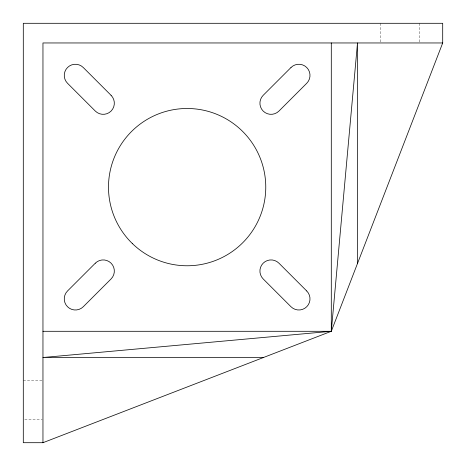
<?xml version="1.0" encoding="UTF-8"?>
<svg xmlns="http://www.w3.org/2000/svg" width="466" height="466" viewBox="0 0 466 466"><rect width="100%" height="100%" fill="white"/><g stroke="black" fill="none" stroke-linecap="round" stroke-linejoin="round"><path stroke-width="0.35" stroke-dasharray="2.33 1.75" d="M23.3 380.466L42.231 380.466M24.756 419.744L42.231 419.744M419.75 23.3L419.75 42.255M380.46 23.3L380.46 42.255"/><path stroke-width="0.7" d="M442.7 42.959L331.297 331.297L42.959 442.7L23.3 442.7L23.3 23.3L442.7 23.3L442.7 42.959L42.959 42.959L42.959 442.7M42.959 331.297L331.297 331.297L357.509 42.959L357.509 263.453M263.453 357.509L42.959 357.509L331.297 331.297L331.297 42.959M95.32 263.179L67.518 290.982A11.137 11.137 0 0 0 67.518 306.739A11.137 11.137 0 0 0 83.274 306.739L111.077 278.936A11.137 11.137 0 0 0 111.077 263.179A11.137 11.137 0 0 0 95.32 263.179M290.982 67.518L263.179 95.32A11.137 11.137 0 0 0 263.179 111.077A11.137 11.137 0 0 0 278.936 111.077L306.739 83.274A11.137 11.137 0 0 0 306.739 67.518A11.137 11.137 0 0 0 290.982 67.518M111.077 95.32L83.274 67.518A11.143 11.143 0 0 0 67.518 67.518A11.143 11.143 0 0 0 67.518 83.274L95.32 111.077A11.143 11.143 0 0 0 111.077 111.077A11.143 11.143 0 0 0 111.077 95.32M306.739 290.982L278.936 263.179A11.137 11.137 0 0 0 263.179 263.179A11.137 11.137 0 0 0 263.179 278.936L290.982 306.739A11.143 11.143 0 0 0 306.739 306.739A11.143 11.143 0 0 0 306.739 290.982M132.373 243.572A78.638 78.638 0 0 0 263.389 206.321A78.638 78.638 0 0 0 165.622 111.491A78.638 78.638 0 0 0 132.373 243.572"/></g></svg>
